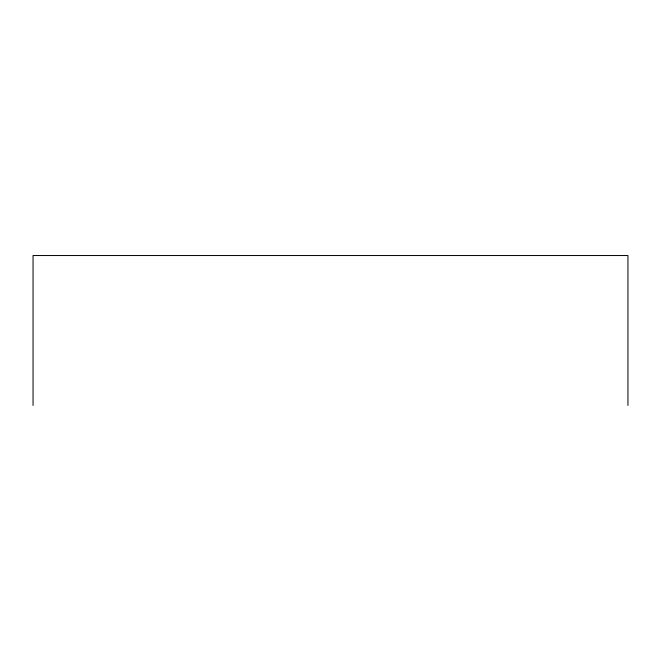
<?xml version="1.0" encoding="UTF-8"?>
<svg xmlns="http://www.w3.org/2000/svg" width="661" height="661" viewBox="0 0 661 661"><rect width="100%" height="100%" fill="white"/><g stroke="black" fill="none" stroke-linecap="round" stroke-linejoin="round"><path stroke-width="0.99" d="M627.95 405.466L627.95 255.534L33.05 255.534L33.05 405.466"/></g></svg>
